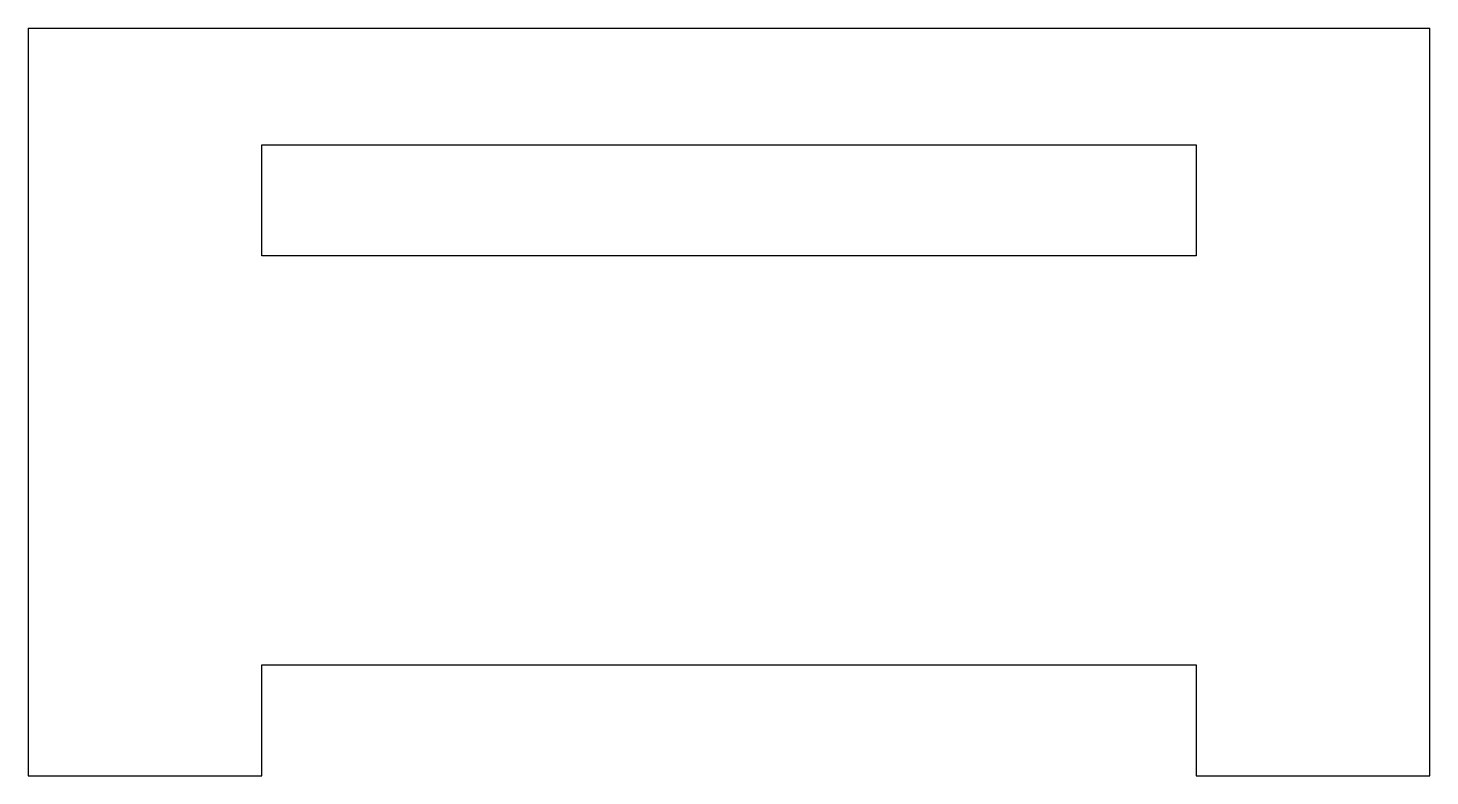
# Model space of a CAD drawing. Header units: millimetres. Extents: x 0 to 60, y 0 to 32.
import ezdxf

# ---------------------------------------------------------------- set-up
doc = ezdxf.new("R2010")
doc.units = ezdxf.units.MM

msp = doc.modelspace()

# ---------------------------------------------------------------- linework, layer by layer
at = {"color": 7, "linetype": 'Continuous', "lineweight": 25}
for p, q in [((0, 32), (60, 32)), ((0, 32), (0, 0)), ((60, 0), (60, 32)), ((10, 22.25), (10, 27)), ((10, 27), (50, 27)), ((50, 27), (50, 22.25)), ((50, 22.25), (10, 22.25)), ((10, 0), (10, 4.75)), ((10, 4.75), (50, 4.75)), ((50, 4.75), (50, 0)), ((0, 0), (10, 0)), ((50, 0), (60, 0))]:
    msp.add_line(p, q, dxfattribs=at)

doc.saveas('drawing.dxf')
